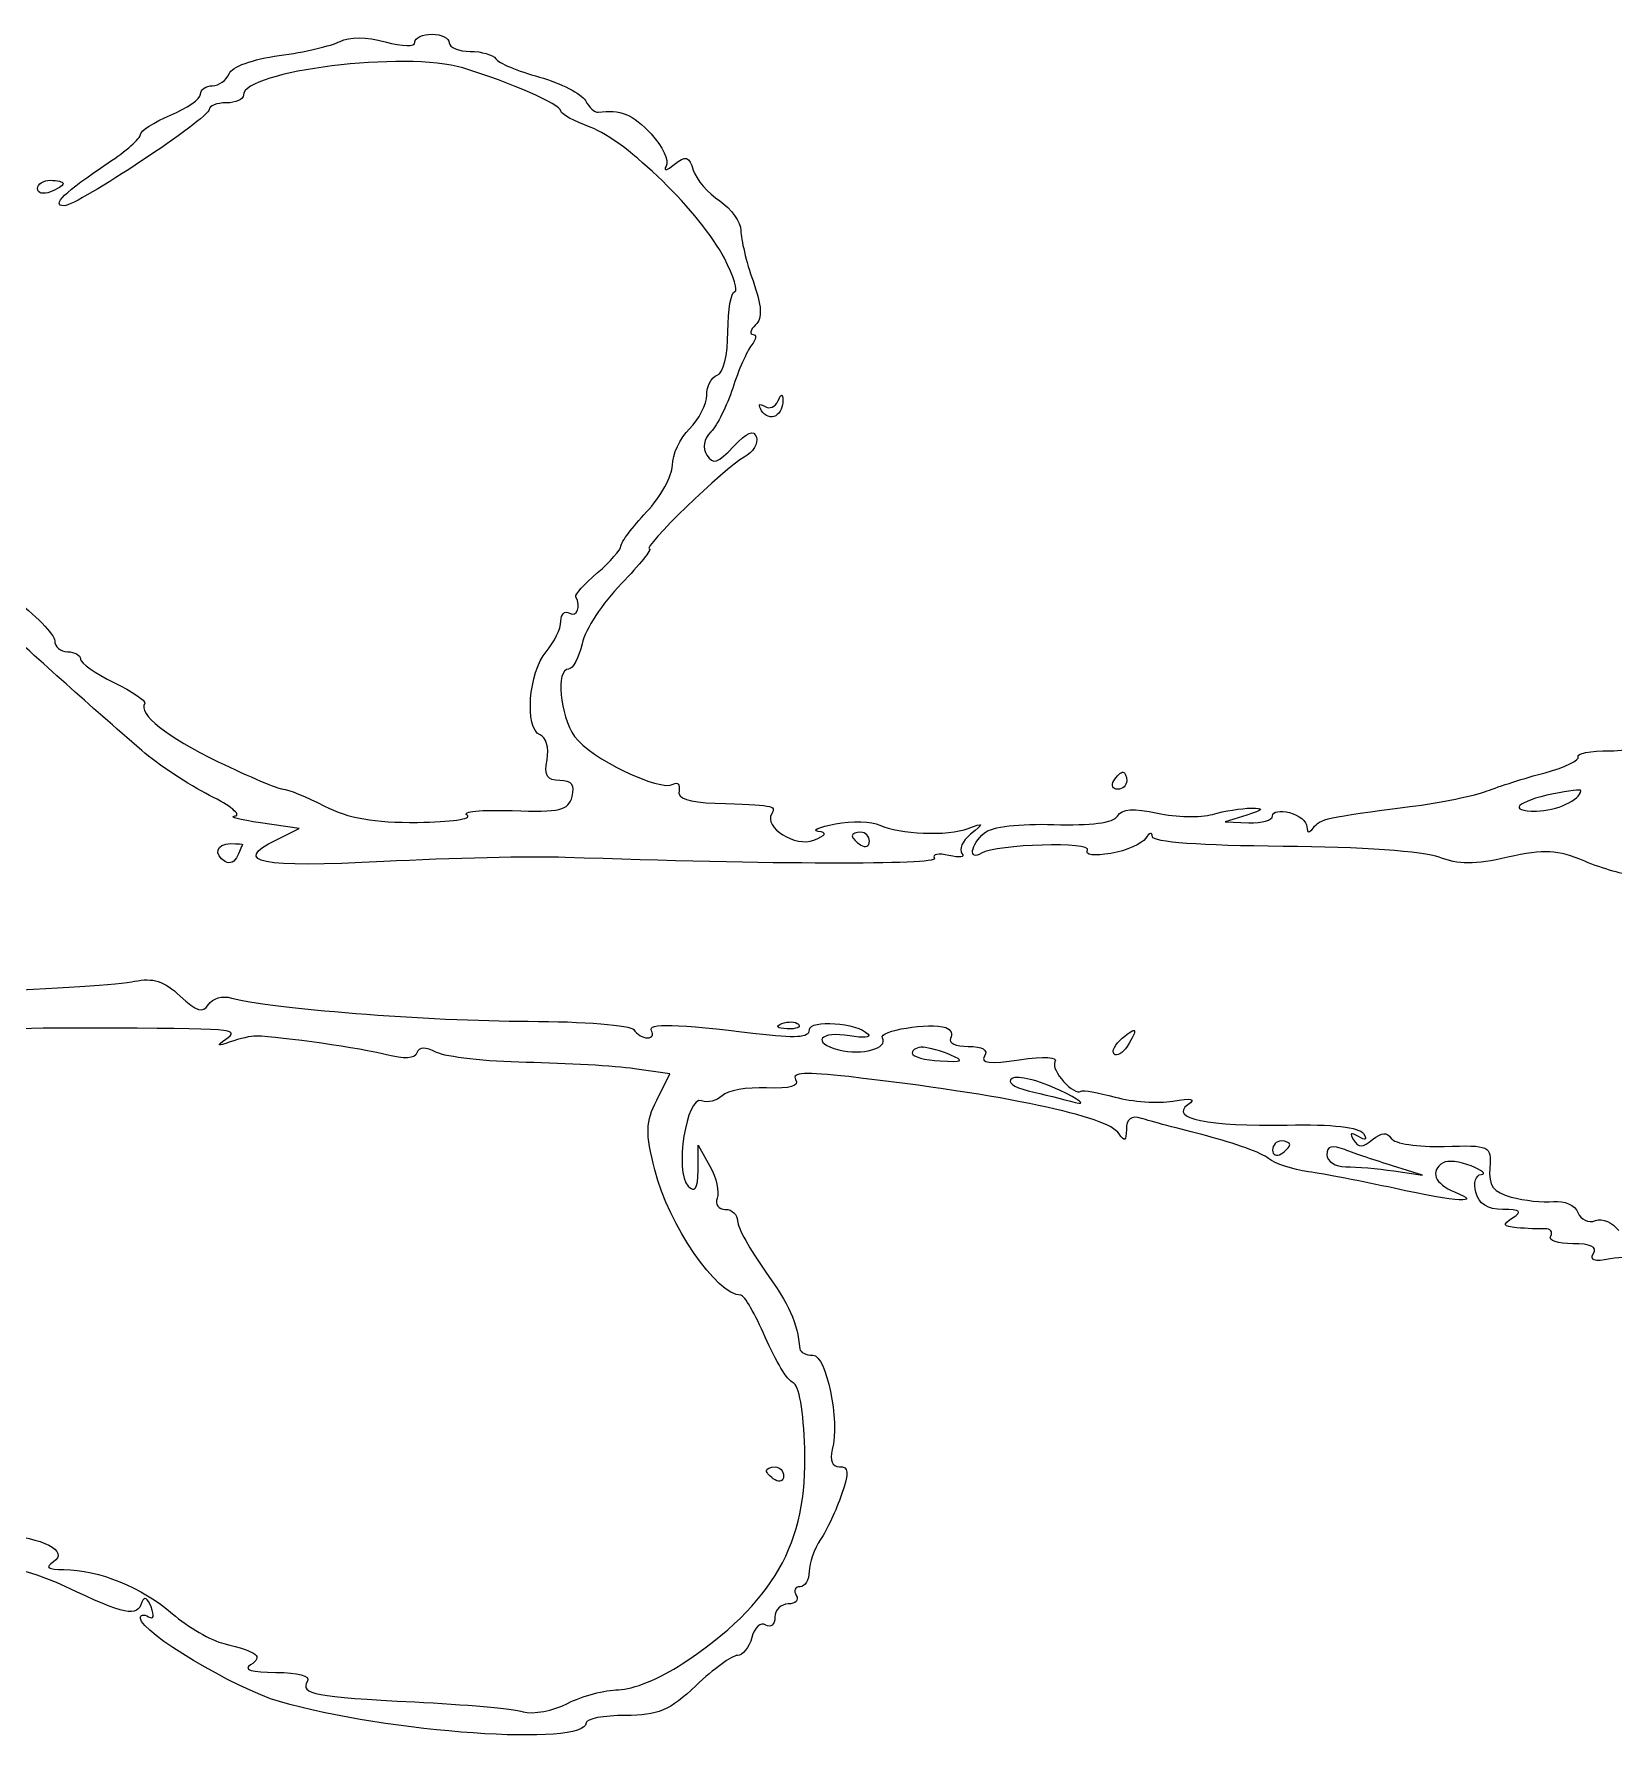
# Model space of a CAD drawing. Extents: x 100 to 384, y 603 to 745.
# Drawn here: x 176.19 to 209.25, y 655.17 to 691.01 of the extents above; entities that cross this region are included whole.
import ezdxf

# ---------------------------------------------------------------- set-up
doc = ezdxf.new("R2010")
doc.units = 0
doc.layers.add('Layer_1', color=7, linetype='CONTINUOUS')

msp = doc.modelspace()

# ---------------------------------------------------------------- linework, layer by layer
at = {"layer": 'Layer_1', "color": 7}
for points in [[(176.52219, 687.713304)], [(198.861409, 675.210606)], [(207.983271, 675.116116)], [(193.486751, 674.313063)], [(196.65631, 669.157869)], [(202.284102, 667.849686)], [(191.690861, 660.757799)]]:
    msp.add_lwpolyline(points, close=True, dxfattribs=at)
for points in [[(191.704921, 683.028173), (191.705034, 683.02815)], [(201.564754, 674.671309), (201.115973, 674.52762), (201.609711, 674.509195)], [(181.244058, 674.149309), (181.732156, 674.392096), (180.924225, 674.507551)], [(180.44174, 673.817837), (180.442023, 673.818072)], [(191.945072, 670.1973), (191.944845, 670.197725)], [(194.787853, 669.812006), (194.78842, 669.811978)], [(199.059267, 669.829816), (199.058984, 669.829669)], [(189.216697, 668.70722), (189.490808, 669.256322), (188.750115, 669.360297)], [(190.079082, 667.23529), (190.084751, 667.764916), (190.327397, 667.325117)], [(203.615734, 667.669516), (203.615734, 667.669204)], [(204.640515, 667.224164), (205.24642, 667.137141), (204.618064, 667.330605)]]:
    msp.add_lwpolyline(points, dxfattribs=at)
for points in [[(181.313649, 690.567616), (181.839135, 690.638511), (182.41162, 690.771626), (182.585809, 690.863264)], [(182.585809, 690.863264), (182.782534, 690.966502), (183.141003, 690.964064), (183.528386, 690.856461)], [(183.528386, 690.856461), (183.903409, 690.752854), (184.154134, 690.749963), (184.154134, 690.848807)], [(184.154134, 690.848807), (184.154134, 690.939601), (184.314858, 691.013954), (184.513198, 691.013954)], [(184.513198, 691.013954), (184.711056, 691.013954), (184.872263, 690.933138), (184.872263, 690.834464)], [(184.872263, 690.834464), (184.872263, 690.735705), (185.069837, 690.654974), (185.310527, 690.654974)], [(180.262137, 690.187887), (180.316562, 690.332992), (180.760552, 690.492915), (181.313649, 690.567616)], [(185.156181, 690.309051), (183.974559, 690.670293), (180.564338, 690.247936), (180.564338, 689.740277)], [(185.310527, 690.654974), (185.550622, 690.654974), (185.791878, 690.585384), (185.844546, 690.500004)], [(185.844546, 690.500004), (185.896137, 690.414681), (186.308096, 690.242023), (186.757671, 690.116213)], [(179.9158, 689.937248), (180.052713, 689.937248), (180.2091, 690.050123), (180.262137, 690.187887)], [(187.207245, 689.407543), (187.207245, 689.542926), (186.167667, 689.999905), (185.156181, 690.309051)], [(186.757671, 690.116213), (187.207387, 689.990383), (187.640889, 689.770046), (187.721082, 689.626658)], [(179.038222, 689.320502), (179.383878, 689.464871), (179.666634, 689.662769), (179.666634, 689.760196)], [(179.666634, 689.760196), (179.666634, 689.857566), (179.779737, 689.937248), (179.9158, 689.937248)], [(180.564338, 689.740277), (180.564338, 689.651212), (180.403614, 689.578305), (180.205245, 689.578305)], [(187.721082, 689.626658), (187.800735, 689.483339), (187.920924, 689.373184), (187.985554, 689.382057)], [(179.846209, 689.440825), (179.846209, 689.254985), (177.090792, 687.423804), (176.811012, 687.423804)], [(178.408675, 688.914145), (178.409441, 688.993174), (178.692565, 689.176094), (179.038222, 689.320502)], [(180.205245, 689.578305), (180.007387, 689.578305), (179.846209, 689.516453), (179.846209, 689.440825)], [(187.823327, 689.068565), (187.484502, 689.190993), (187.207245, 689.34361), (187.207245, 689.407543)], [(187.985554, 689.382057), (188.453781, 689.445666), (188.714937, 689.338545), (189.096707, 688.926711)], [(177.735419, 688.321723), (178.104971, 688.568536), (178.408023, 688.835064), (178.408675, 688.914145)], [(190.62991, 686.324129), (190.152612, 687.259627), (188.584146, 688.793482), (187.823327, 689.068565)], [(189.096707, 688.926711), (189.335951, 688.667511), (189.479214, 688.364459), (189.412685, 688.253451)], [(176.811012, 687.423804), (176.524373, 687.423804), (176.816682, 687.709891), (177.735419, 688.321723)], [(189.412685, 688.253451), (189.346921, 688.14239), (189.424023, 688.15696), (189.579929, 688.285483)], [(189.579929, 688.285483), (189.823708, 688.483709), (189.88573, 688.465624), (189.980521, 688.166853)], [(176.253182, 687.783773), (176.253182, 687.879329), (176.375639, 687.957735), (176.52219, 687.957735)], [(176.52219, 687.957735), (176.669308, 687.957735), (176.791482, 687.92593), (176.791482, 687.887266)], [(176.791482, 687.887266), (176.791482, 687.848431), (176.669025, 687.770223), (176.52219, 687.713304)], [(189.980521, 688.166853), (190.040615, 687.972878), (190.291226, 687.68411), (190.534241, 687.52489)], [(176.52219, 687.713304), (176.375072, 687.656384), (176.253182, 687.687508), (176.253182, 687.783773)], [(190.534241, 687.52489), (190.776036, 687.365725), (190.976077, 687.085807), (190.976077, 686.903012)], [(190.976077, 686.903012), (190.976077, 686.72012), (191.091163, 686.24661), (191.229778, 685.850593)], [(190.847611, 685.627886), (190.923012, 685.627886), (190.824934, 685.941523), (190.62991, 686.324129)], [(191.229778, 685.850593), (191.416297, 685.321007), (191.431604, 685.077542), (191.282219, 684.930319)], [(190.704461, 684.788148), (190.706644, 685.249696), (190.771359, 685.627571), (190.847611, 685.627886)], [(190.479957, 683.876061), (190.609784, 683.919034), (190.70191, 684.292595), (190.704461, 684.788148)], [(191.282219, 684.930319), (191.1711, 684.820193), (191.147856, 684.730108), (191.230911, 684.730108)], [(191.230911, 684.730108), (191.311699, 684.730108), (191.297526, 684.629082), (191.19973, 684.505746)], [(191.19973, 684.505746), (191.101652, 684.382439), (190.923919, 683.97762), (190.804156, 683.606435)], [(190.260556, 683.459053), (190.260556, 683.648266), (190.358918, 683.835982), (190.479957, 683.876061)], [(190.804156, 683.606435), (190.6834, 683.235218), (190.479447, 682.824166), (190.348288, 682.692951)], [(189.901434, 682.75586), (190.099293, 682.953321), (190.260556, 683.269784), (190.260556, 683.459053)], [(191.408134, 683.134988), (191.331315, 683.260251), (191.356826, 683.297271), (191.468795, 683.226575)], [(191.468795, 683.226575), (191.575094, 683.161209), (191.700386, 683.208717), (191.751693, 683.333385)], [(191.857141, 683.34529), (191.862811, 683.227709), (191.79733, 683.085042), (191.704921, 683.028173)], [(191.751693, 683.333385), (191.815756, 683.494761), (191.84722, 683.49822), (191.857141, 683.34529)], [(191.705034, 683.02815), (191.613192, 682.971344), (191.47968, 683.019363), (191.408134, 683.134988)], [(189.541519, 681.992833), (189.54203, 682.214899), (189.703378, 682.55837), (189.901434, 682.75586)], [(190.348288, 682.692951), (190.200036, 682.543593), (190.168004, 682.360432), (190.264949, 682.203291)], [(190.822099, 682.383603), (191.103296, 682.685351), (191.247608, 682.74468), (191.30226, 682.580809)], [(191.30226, 682.580809), (191.345063, 682.451946), (191.228842, 682.263485), (191.043456, 682.161914)], [(191.043456, 682.161914), (190.643346, 681.942994), (188.885554, 680.24173), (189.059516, 680.24173)], [(190.264949, 682.203291), (190.391374, 682.000359), (190.496256, 682.035225), (190.822099, 682.383603)], [(189.002852, 681.015098), (189.29859, 681.330677), (189.541009, 681.770645), (189.541519, 681.992833)], [(188.465119, 680.302675), (188.465119, 680.378984), (188.706064, 680.699543), (189.002852, 681.015098)], [(187.971381, 679.739751), (188.24294, 679.973014), (188.465119, 680.226412), (188.465119, 680.302675)], [(189.059516, 680.24173), (189.12443, 680.24173), (188.861658, 679.914519), (188.473963, 679.514601)], [(187.522543, 679.240293), (187.497031, 679.281565), (187.699425, 679.506409), (187.971381, 679.739751)], [(175.71511, 679.237129), (176.208849, 678.860609), (176.612786, 678.447955), (176.612786, 678.320118)], [(187.387614, 678.895812), (187.545504, 678.797734), (187.640748, 679.040833), (187.522543, 679.240293)], [(188.473963, 679.514601), (188.085815, 679.114684), (187.715894, 678.549132), (187.651945, 678.257836)], [(187.208181, 678.72888), (187.208181, 678.881667), (187.288401, 678.956842), (187.387614, 678.895812)], [(178.435406, 676.023511), (177.317762, 676.992694), (176.363138, 677.844023), (175.323589, 678.798607)], [(186.899913, 678.090946), (187.069141, 678.288974), (187.208181, 678.576081), (187.208181, 678.72888)], [(176.612786, 678.320118), (176.612786, 678.192219), (176.734959, 678.087819), (176.881793, 678.087819)], [(187.651945, 678.257836), (187.589299, 677.966539), (187.460606, 677.728205), (187.370464, 677.728205)], [(176.881793, 678.087819), (177.028911, 678.087819), (177.151085, 678.020014), (177.151085, 677.9373)], [(177.151085, 677.9373), (177.151085, 677.854386), (177.467063, 677.63298), (177.85317, 677.445185)], [(186.771787, 676.352064), (186.445321, 676.477327), (186.53226, 677.662637), (186.899913, 678.090946)], [(177.85317, 677.445185), (178.23922, 677.257447), (178.529119, 677.061711), (178.497456, 677.010365)], [(187.370464, 677.728205), (187.098338, 677.728205), (187.183661, 676.761506), (187.496606, 676.316494)], [(178.497456, 677.010365), (178.357708, 676.78382), (178.944877, 676.317634), (180.037945, 675.787844)], [(179.855677, 675.083435), (179.41608, 675.304367), (178.776952, 675.727285), (178.435406, 676.023511)], [(186.918622, 675.829947), (186.96426, 676.079283), (186.898779, 676.302214), (186.771787, 676.352064)], [(187.496606, 676.316494), (187.812669, 675.865216), (189.290313, 675.149944), (189.56105, 675.317222)], [(208.499715, 675.890955), (208.456911, 675.960063), (208.757384, 676.016813), (209.167841, 676.016813)], [(209.167841, 676.016813), (209.577986, 676.016813), (210.083941, 676.119739), (210.292231, 676.245342)], [(180.037945, 675.787844), (180.687589, 675.472963), (181.296612, 675.215354), (181.391346, 675.215354)], [(187.185362, 675.394792), (186.917488, 675.394792), (186.85728, 675.492729), (186.918622, 675.829947)], [(207.809167, 675.558729), (208.231699, 675.672199), (208.542461, 675.821727), (208.499715, 675.890955)], [(187.442748, 675.058201), (187.50511, 675.301187), (187.437078, 675.394792), (187.185362, 675.394792)], [(189.56105, 675.317222), (189.653743, 675.374312), (189.705617, 675.313254), (189.680956, 675.1832)], [(198.861409, 675.210606), (198.756244, 675.210606), (198.721378, 675.291393), (198.782606, 675.390095)], [(198.782606, 675.390095), (198.842417, 675.488826), (198.928023, 675.569585), (198.973094, 675.569585)], [(199.051897, 675.390095), (199.051897, 675.291336), (198.966574, 675.210606), (198.861409, 675.210606)], [(198.973094, 675.569585), (199.017031, 675.569585), (199.051897, 675.488798), (199.051897, 675.390095)], [(206.594634, 675.175433), (206.839548, 675.272662), (207.386691, 675.445263), (207.809167, 675.558729)], [(180.385586, 674.652515), (180.532704, 674.669239), (180.29516, 674.862704), (179.855677, 675.083435)], [(181.391346, 675.215354), (181.486023, 675.215354), (181.876382, 675.056047), (182.258521, 674.861063)], [(186.187482, 674.763979), (187.197948, 674.727327), (187.366439, 674.766561), (187.442748, 675.058201)], [(189.680956, 675.1832), (189.645523, 675.016353), (189.873428, 674.938259), (190.439592, 674.921421)], [(190.439592, 674.921421), (191.640461, 674.885789), (191.726209, 674.869774), (191.621356, 674.700092)], [(204.978801, 674.847924), (205.621982, 674.930724), (206.349154, 675.078211), (206.594634, 675.175433)], [(207.983271, 675.116172), (207.213069, 674.953946), (207.007812, 674.746138), (207.626247, 674.754834)], [(207.626247, 674.754834), (208.047419, 674.760504), (208.537302, 674.98393), (208.559951, 675.17998)], [(208.559951, 675.17998), (208.56562, 675.212465), (208.304833, 675.183949), (207.983271, 675.116116)], [(180.924225, 674.507551), (180.479894, 674.571132), (180.237504, 674.636386), (180.385586, 674.652515)], [(182.258521, 674.861063), (182.764307, 674.603252), (183.295604, 674.509995), (184.210373, 674.518555)], [(184.210373, 674.518555), (184.901573, 674.525358), (185.36671, 674.592426), (185.243828, 674.668366)], [(185.243828, 674.668366), (185.119954, 674.74442), (185.545633, 674.787393), (186.187482, 674.763979)], [(191.621356, 674.700092), (191.444757, 674.413639), (192.119148, 673.990322), (192.504234, 674.146307)], [(197.527255, 674.473507), (198.304713, 674.447712), (198.772033, 674.510584), (198.85866, 674.650587)], [(198.85866, 674.650587), (198.953337, 674.803772), (199.196266, 674.821715), (199.695022, 674.712354)], [(199.695022, 674.712354), (200.081582, 674.627485), (200.599897, 674.616203), (200.846653, 674.686276)], [(200.846653, 674.686276), (201.0927, 674.756972), (201.457151, 674.815025), (201.654612, 674.815025)], [(201.654612, 674.815025), (201.938871, 674.815025), (201.920502, 674.785091), (201.564754, 674.671309)], [(201.609711, 674.509195), (201.881271, 674.499274), (202.103422, 674.564556), (202.103422, 674.654046)], [(202.103422, 674.654046), (202.103422, 674.74345), (202.264146, 674.774631), (202.46243, 674.722786)], [(202.46243, 674.722786), (202.660571, 674.671195), (202.82277, 674.537343), (202.824272, 674.425389)], [(202.959201, 674.401011), (203.100934, 674.595326), (203.220556, 674.621745), (204.978801, 674.847924)], [(192.594376, 674.328064), (192.447258, 674.348757), (192.608549, 674.418915), (192.953469, 674.485841)], [(192.504234, 674.146307), (192.759069, 674.249828), (192.785431, 674.302354), (192.594376, 674.328064)], [(192.953469, 674.485841), (193.299126, 674.552738), (193.717123, 674.542449), (193.882439, 674.46288)], [(193.486751, 674.313035), (193.387538, 674.313035), (193.307318, 674.277403), (193.307318, 674.233948)], [(193.307318, 674.233948), (193.307318, 674.190465), (193.387822, 674.104774), (193.486751, 674.043829)], [(193.666184, 674.122944), (193.666184, 674.227429), (193.586247, 674.313063), (193.486751, 674.313063)], [(193.882439, 674.46288), (194.292045, 674.266552), (195.298685, 674.227604), (195.736326, 674.391447)], [(195.783664, 674.268962), (195.612735, 674.127825), (195.532515, 673.947609), (195.604231, 673.868718)], [(196.012987, 673.871678), (195.727623, 673.695334), (195.781397, 674.055731), (196.074499, 674.300792)], [(195.736326, 674.391447), (196.069907, 674.516143), (196.07328, 674.507554), (195.783664, 674.268962)], [(196.074499, 674.300792), (196.225019, 674.426424), (196.815419, 674.496468), (197.527255, 674.473507)], [(199.588552, 674.219132), (199.587305, 674.320017), (199.525623, 674.305758), (199.449371, 674.187695)], [(202.329258, 674.016398), (200.600152, 674.029154), (199.590282, 674.103138), (199.588552, 674.219132)], [(202.824272, 674.425389), (202.825519, 674.295307), (202.873878, 674.286661), (202.959201, 674.401011)], [(180.187189, 673.694113), (179.932637, 673.851832), (179.993299, 674.073635), (180.292921, 674.073635)], [(180.292921, 674.073635), (180.440039, 674.073635), (180.555693, 674.066832), (180.547472, 674.058328)], [(183.503951, 673.697959), (180.9094, 673.562038), (180.30596, 673.682369), (181.244058, 674.149309)], [(180.547472, 674.058328), (180.541803, 674.04954), (180.493897, 673.941881), (180.44174, 673.817837)], [(193.486751, 674.043829), (193.586247, 673.982855), (193.666184, 674.017466), (193.666184, 674.122944)], [(195.331822, 673.824895), (195.109019, 673.879632), (194.972304, 673.852107), (195.026927, 673.763808)], [(195.604231, 673.868718), (195.675948, 673.789887), (195.555192, 673.770129), (195.331822, 673.824895)], [(198.231409, 673.931942), (198.348197, 674.119086), (196.324656, 674.06398), (196.012987, 673.871678)], [(198.720187, 673.868531), (198.372291, 673.807303), (198.170521, 673.833495), (198.231409, 673.931942)], [(199.449371, 674.187695), (199.375104, 674.069547), (199.046143, 673.925944), (198.720187, 673.868531)], [(205.589582, 673.789343), (205.283214, 673.911204), (203.934943, 674.005031), (202.329258, 674.016398)], [(208.639123, 673.703997), (208.061592, 673.945169), (207.797176, 673.95903), (207.030008, 673.787421)], [(180.442023, 673.818072), (180.392984, 673.694141), (180.277614, 673.638214), (180.187189, 673.694113)], [(187.297841, 673.786202), (186.606584, 673.81143), (184.899362, 673.770895), (183.503951, 673.697959)], [(195.026927, 673.763808), (195.1131, 673.623493), (191.585497, 673.633131), (187.297841, 673.786202)], [(207.030008, 673.787421), (206.337815, 673.632451), (205.983485, 673.633103), (205.589582, 673.789343)], [(209.667334, 673.415226), (209.481948, 673.415226), (209.01922, 673.545251), (208.639123, 673.703997)], [(175.084968, 670.980898), (176.566099, 671.037704), (178.006808, 671.132381), (178.286417, 671.191824)], [(178.286417, 671.191824), (178.668782, 671.272809), (178.904908, 671.196643), (179.238518, 670.882714)], [(179.238518, 670.882714), (179.586187, 670.556038), (179.713916, 670.5176), (179.829711, 670.70501)], [(179.829711, 670.70501), (179.911066, 670.837473), (180.127236, 670.898616), (180.314011, 670.841923)], [(180.314011, 670.841923), (181.007705, 670.631508), (184.494971, 670.358273), (186.524436, 670.355263)], [(186.524436, 670.355263), (187.681368, 670.353344), (188.675847, 670.274674), (188.734411, 670.179912)], [(189.107138, 670.156583), (189.003107, 670.323657), (189.634326, 670.307556), (191.287434, 670.101449)], [(191.944845, 670.197725), (191.734515, 670.206512), (191.693979, 670.248805), (191.835428, 670.306178)], [(191.835428, 670.306178), (191.965822, 670.357967), (192.11997, 670.351731), (192.179497, 670.291722)], [(192.179497, 670.291722), (192.237891, 670.232137), (192.133576, 670.189533), (191.945072, 670.1973)], [(192.409472, 670.174951), (192.409472, 670.39903), (193.416225, 670.326236), (193.638319, 670.086142)], [(193.937289, 670.007256), (193.84403, 670.158116), (194.930096, 670.335165), (195.264981, 670.223511)], [(177.308294, 670.212992), (175.311485, 670.219795), (175.204619, 670.200236), (174.723664, 669.754973)], [(180.192008, 669.980353), (180.497809, 670.196693), (180.423315, 670.202589), (177.308294, 670.212992)], [(180.289236, 669.922894), (180.011157, 669.82371), (179.989274, 669.836693), (180.192008, 669.980353)], [(180.827819, 670.046003), (180.728606, 670.048588), (180.486726, 669.99325), (180.289236, 669.922894)], [(183.556477, 669.65527), (183.056729, 669.787194), (181.348486, 670.031923), (180.827819, 670.046003)], [(188.734411, 670.179912), (188.791954, 670.08515), (188.921781, 670.007764), (189.020115, 670.007764)], [(189.020115, 670.007764), (189.119327, 670.007764), (189.158162, 670.07486), (189.107138, 670.156583)], [(191.287434, 670.101449), (192.113365, 669.998296), (192.409472, 670.01777), (192.409472, 670.174951)], [(193.258052, 670.049065), (192.637519, 670.1616), (192.43317, 669.906482), (193.026178, 669.757921)], [(193.026178, 669.757921), (193.510505, 669.636315), (194.071652, 669.790009), (193.937289, 670.007256)], [(193.638319, 670.086142), (193.702382, 670.016239), (193.53117, 669.999515), (193.258052, 670.049065)], [(195.264981, 670.223511), (195.376099, 670.186831), (195.418619, 670.082913), (195.364193, 669.992573)], [(195.364193, 669.992573), (195.309485, 669.902289), (195.475311, 669.828362), (195.732612, 669.828362)], [(198.787992, 669.669511), (198.732149, 669.726714), (198.807834, 669.875477), (198.95722, 670.00049)], [(198.95722, 670.00049), (199.269315, 670.259378), (199.29871, 670.209885), (199.059267, 669.829816)], [(184.193563, 669.69178), (184.152178, 669.569834), (183.928524, 669.556964), (183.556477, 669.65527)], [(184.606685, 669.702835), (184.370842, 669.822883), (184.235856, 669.819396), (184.193563, 669.69178)], [(186.483305, 669.494687), (185.643938, 669.511695), (184.799497, 669.605182), (184.606685, 669.702835)], [(194.78842, 669.811978), (194.663979, 669.818781), (194.563916, 669.763902), (194.563916, 669.689946)], [(194.563916, 669.689946), (194.564058, 669.615877), (194.826688, 669.541552), (195.147456, 669.524998)], [(195.371393, 669.647001), (195.173252, 669.730878), (194.91133, 669.804976), (194.787853, 669.812006)], [(195.147456, 669.524998), (195.615031, 669.500053), (195.659393, 669.524907), (195.371393, 669.647001)], [(195.732612, 669.828362), (196.037563, 669.828362), (196.158461, 669.756815), (196.076767, 669.624608)], [(196.076767, 669.624608), (195.985208, 669.477008), (196.187601, 669.456286), (196.803513, 669.548667)], [(196.803513, 669.548667), (197.337504, 669.628746), (197.616149, 669.611852), (197.549138, 669.503426)], [(199.058984, 669.829669), (198.967708, 669.684421), (198.844401, 669.61228), (198.787992, 669.669511)], [(188.750115, 669.360297), (188.342634, 669.417528), (187.322587, 669.47802), (186.483305, 669.494687)], [(193.233645, 669.196327), (192.330981, 669.299876), (192.030367, 669.28335), (192.121557, 669.136005)], [(198.892675, 668.002482), (198.661935, 668.366649), (196.508625, 668.820892), (193.233645, 669.196327)], [(197.642795, 668.913097), (197.213204, 669.11739), (196.769271, 669.227647), (196.65631, 669.157869)], [(197.549138, 669.503426), (197.448792, 669.341937), (197.955343, 668.777936), (198.096367, 668.893544)], [(191.512137, 668.962497), (191.108171, 668.978654), (190.689863, 668.903479), (190.582543, 668.795961)], [(192.121557, 669.136005), (192.20773, 668.996994), (192.016108, 668.942683), (191.512137, 668.962497)], [(196.65631, 669.157841), (196.534137, 669.083091), (196.673318, 668.978408), (196.9887, 668.902751)], [(196.9887, 668.902751), (197.284439, 668.832395), (197.728345, 668.722127), (197.975214, 668.658008)], [(197.975214, 668.658008), (198.221545, 668.593803), (198.072726, 668.708578), (197.642795, 668.913097)], [(198.096367, 668.893544), (198.132367, 668.922542), (198.451973, 668.865764), (198.807919, 668.767629)], [(189.173894, 667.243086), (188.975752, 668.025944), (188.981989, 668.237443), (189.216697, 668.70722)], [(190.153066, 668.690796), (189.837768, 668.811892), (189.581318, 667.196294), (189.869885, 666.907586)], [(190.582543, 668.795961), (190.47426, 668.688727), (190.282014, 668.641218), (190.153066, 668.690796)], [(198.807919, 668.767629), (199.163866, 668.669409), (199.70826, 668.632246), (200.017661, 668.685084)], [(200.332023, 668.606338), (199.927519, 668.321002), (200.755066, 668.15295), (202.409904, 668.184392)], [(200.017661, 668.685084), (200.412782, 668.752634), (200.506269, 668.729134), (200.332023, 668.606338)], [(199.362121, 668.321294), (199.142152, 668.388305), (199.047135, 668.317326), (199.045179, 668.091008)], [(200.730008, 667.954409), (200.150464, 668.103398), (199.534893, 668.26849), (199.362121, 668.321294)], [(202.409904, 668.184392), (203.355513, 668.202817), (203.926269, 668.138386), (204.008615, 668.005186)], [(199.045179, 668.091008), (199.043875, 667.845697), (199.004644, 667.823729), (198.892675, 668.002482)], [(202.022209, 667.48553), (201.890965, 667.594437), (201.309494, 667.805414), (200.730008, 667.954409)], [(202.284102, 667.849686), (202.184889, 667.849686), (202.104669, 667.763994), (202.104669, 667.659566)], [(202.463535, 667.770599), (202.463535, 667.814083), (202.383031, 667.849686), (202.284102, 667.849686)], [(202.284102, 667.580451), (202.383315, 667.641453), (202.463535, 667.727116), (202.463535, 667.770599)], [(203.615734, 667.669204), (203.345308, 667.774256), (203.241645, 667.745031), (203.241645, 667.562961)], [(203.901182, 667.943249), (203.743009, 668.041384), (203.708993, 668.018622), (203.798852, 667.872553)], [(203.798852, 667.872553), (203.903167, 667.704912), (203.992741, 667.706017), (204.199359, 667.878222)], [(204.008615, 668.005186), (204.093371, 667.868102), (204.056804, 667.847098), (203.901182, 667.943249)], [(204.199359, 667.878222), (204.38843, 668.035205), (204.501759, 668.042631), (204.587507, 667.904584)], [(204.587507, 667.904584), (204.654404, 667.79528), (205.145478, 667.720871), (205.695967, 667.736688)], [(205.695967, 667.736688), (206.659406, 667.764184), (206.68248, 667.753696), (206.651639, 667.287133)], [(202.853639, 667.204985), (202.52757, 667.250425), (202.153482, 667.376623), (202.022209, 667.48553)], [(202.104669, 667.659566), (202.104669, 667.554996), (202.185173, 667.519308), (202.284102, 667.580451)], [(203.241645, 667.562961), (203.241645, 667.42293), (203.417393, 667.311188), (203.638099, 667.311188)], [(204.618064, 667.330605), (204.272464, 667.436848), (203.821415, 667.58938), (203.615734, 667.669516)], [(205.675415, 667.395553), (205.391951, 667.220428), (205.49825, 666.951154), (205.915226, 666.783023)], [(206.258899, 667.327691), (206.028442, 667.420413), (205.765047, 667.450715), (205.675415, 667.395553)], [(190.976956, 664.622436), (190.47168, 664.622436), (189.467025, 666.082766), (189.173894, 667.243086)], [(189.869885, 666.907586), (190.018704, 666.758001), (190.073696, 666.842956), (190.079082, 667.23529)], [(190.327397, 667.325117), (190.462042, 667.083322), (190.531208, 666.780253), (190.480467, 666.651855)], [(204.649019, 666.860097), (203.987724, 667.004352), (203.179737, 667.15956), (202.853639, 667.204985)], [(203.638099, 667.311188), (203.857784, 667.311188), (204.307217, 667.271957), (204.640515, 667.224164)], [(206.472915, 667.147833), (206.587718, 667.154636), (206.492757, 667.234942), (206.258899, 667.327691)], [(206.358395, 666.777379), (206.306237, 666.981048), (206.355815, 667.141381), (206.472915, 667.147833)], [(206.651639, 667.287133), (206.626127, 666.909638), (206.719387, 666.781534), (207.100505, 666.675961)], [(205.915226, 666.783023), (206.531365, 666.535275), (205.984675, 666.568752), (204.649019, 666.860097)], [(206.925069, 666.415565), (206.604612, 666.417472), (206.422004, 666.534081), (206.358395, 666.777379)], [(190.480467, 666.651855), (190.431145, 666.523389), (190.508814, 666.41845), (190.648845, 666.41845)], [(190.648845, 666.41845), (190.790294, 666.41845), (190.906798, 666.309033), (190.906798, 666.175351)], [(207.129163, 666.238825), (207.341478, 666.375483), (207.296408, 666.41358), (206.925069, 666.415565)], [(207.100505, 666.675961), (207.364978, 666.602459), (207.762934, 666.560733), (207.985538, 666.582956)], [(207.985538, 666.582956), (208.210893, 666.605917), (208.436275, 666.503444), (208.494074, 666.352585)], [(208.494074, 666.352585), (208.549916, 666.203539), (208.717444, 666.127089), (208.86116, 666.182676)], [(190.906798, 666.175351), (190.906798, 666.041669), (191.167869, 665.568326), (191.487419, 665.123593)], [(207.219305, 666.03388), (206.919371, 666.060525), (206.904574, 666.093436), (207.129163, 666.238825)], [(207.800861, 666.010352), (207.677554, 666.005533), (207.416795, 666.016021), (207.219305, 666.03388)], [(207.926152, 665.85918), (207.978877, 665.946658), (207.924877, 666.014944), (207.800861, 666.010352)], [(208.86116, 666.182676), (209.004593, 666.238235), (209.225837, 666.144635), (209.350108, 665.974755)], [(208.387519, 665.699987), (208.07962, 665.699987), (207.872011, 665.771647), (207.926152, 665.85918)], [(208.820228, 665.494475), (208.905267, 665.632154), (208.763252, 665.699987), (208.387519, 665.699987)], [(209.168776, 665.379927), (208.840496, 665.317196), (208.732552, 665.352714), (208.820228, 665.494475)], [(209.644203, 665.341007), (209.644203, 665.412242), (209.429337, 665.429732), (209.168776, 665.379927)], [(191.487419, 665.123593), (191.993743, 664.418563), (192.15237, 664.062174), (192.209601, 663.501044)], [(191.486483, 663.740271), (191.277003, 664.225461), (191.048417, 664.622436), (190.976956, 664.622436)], [(192.07076, 662.789803), (191.957658, 662.827391), (191.695198, 663.255085), (191.486483, 663.740271)], [(192.209601, 663.501044), (192.215271, 663.426975), (192.340278, 663.366427), (192.481727, 663.366427)], [(192.481727, 663.366427), (192.767431, 663.366427), (193.049025, 662.001233), (192.889264, 661.390169)], [(192.31454, 661.410621), (192.289028, 662.20003), (192.1918, 662.748684), (192.07076, 662.789803)], [(189.750319, 656.90441), (191.659765, 658.169169), (192.375088, 659.426287), (192.31454, 661.410621)], [(192.889264, 661.390169), (192.830871, 661.162859), (192.883595, 661.032445), (193.038083, 661.032445)], [(191.511428, 660.947975), (191.511428, 660.991431), (191.591365, 661.027062), (191.690861, 661.027062)], [(191.690861, 660.757827), (191.591649, 660.818801), (191.511428, 660.904492), (191.511428, 660.947975)], [(191.690861, 661.027062), (191.790074, 661.027062), (191.870011, 660.941371), (191.870011, 660.836914)], [(193.038083, 661.032445), (193.233674, 661.032445), (193.242745, 660.917699), (193.084004, 660.448953)], [(191.870011, 660.836914), (191.870011, 660.732429), (191.789507, 660.696741), (191.690861, 660.757799)], [(193.084004, 660.448953), (192.974304, 660.128026), (192.777126, 659.706086), (192.644464, 659.511312)], [(175.516713, 659.601632), (176.344061, 659.563591), (176.927998, 659.257064), (176.585686, 659.040344)], [(192.644464, 659.511312), (192.511236, 659.3166), (192.40437, 659.013557), (192.40437, 658.838049)], [(176.843384, 658.519554), (174.788691, 659.490327), (172.050395, 659.195178), (170.575472, 657.843928)], [(176.585686, 659.040344), (176.406253, 658.92659), (176.46493, 658.882086), (176.805088, 658.880186)], [(176.805088, 658.880186), (177.535803, 658.875368), (178.438694, 658.508182), (179.079352, 657.95394)], [(192.40437, 658.838049), (192.40437, 658.662443), (192.319047, 658.518911), (192.213882, 658.518911)], [(178.440565, 658.195656), (178.333982, 657.877479), (178.10293, 657.924437), (176.843384, 658.519554)], [(192.213882, 658.518911), (192.108716, 658.518911), (192.07385, 658.438095), (192.135362, 658.339421)], [(178.633321, 658.096586), (178.559904, 658.289965), (178.485919, 658.327949), (178.440565, 658.195656)], [(178.577762, 657.891924), (178.684628, 657.826274), (178.707022, 657.908932), (178.633321, 658.096586)], [(191.967267, 658.159903), (191.814197, 658.159903), (191.687204, 658.033988), (191.687204, 657.879982)], [(192.135362, 658.339421), (192.195173, 658.240662), (192.118354, 658.159903), (191.967267, 658.159903)], [(178.407683, 657.856349), (178.402014, 657.936258), (178.479683, 657.952132), (178.577762, 657.891924)], [(181.319488, 656.11571), (180.382836, 656.387949), (178.421715, 657.560404), (178.407683, 657.856349)], [(179.079352, 657.95394), (179.402105, 657.674756), (179.88683, 657.393593), (180.156574, 657.329139)], [(191.495015, 657.718577), (191.388716, 657.783944), (191.26059, 657.667582), (191.204748, 657.459944)], [(191.687204, 657.879982), (191.687204, 657.726032), (191.601598, 657.65338), (191.495015, 657.718577)], [(191.204748, 657.459944), (191.15174, 657.252533), (191.01426, 657.082106), (190.902603, 657.081244)], [(180.156574, 657.329139), (180.859765, 657.161186), (180.987749, 657.058147), (180.71106, 656.882836)], [(190.902603, 657.081244), (190.789784, 657.080303), (190.401579, 656.79764), (190.037866, 656.452862)], [(180.71106, 656.882836), (180.553737, 656.782716), (180.739406, 656.727497), (181.241195, 656.725626)], [(181.241195, 656.725626), (181.714184, 656.723704), (181.9714, 656.652606), (181.903028, 656.541998)], [(188.417271, 656.363707), (188.701415, 656.363707), (189.301283, 656.606976), (189.750319, 656.90441)], [(181.903028, 656.541998), (181.738335, 656.274521), (182.068288, 656.210682), (184.148067, 656.108827)], [(187.349828, 656.07895), (187.652597, 656.235677), (188.132984, 656.363707), (188.417271, 656.363707)], [(190.037866, 656.452862), (189.480801, 655.924833), (189.247397, 655.826046), (188.556593, 655.826046)], [(187.736814, 655.669772), (187.736814, 655.171095), (183.573683, 655.460348), (181.319488, 656.11571)], [(184.148067, 656.108827), (185.184811, 656.058144), (186.205538, 655.966556), (186.416152, 655.9053)], [(186.416152, 655.9053), (186.629601, 655.843646), (187.044253, 655.921457), (187.349828, 656.07895)], [(188.556593, 655.826046), (188.105686, 655.826046), (187.736814, 655.75586), (187.736814, 655.669772)]]:
    msp.add_open_spline(points, degree=3, dxfattribs=at)

doc.saveas('drawing.dxf')
